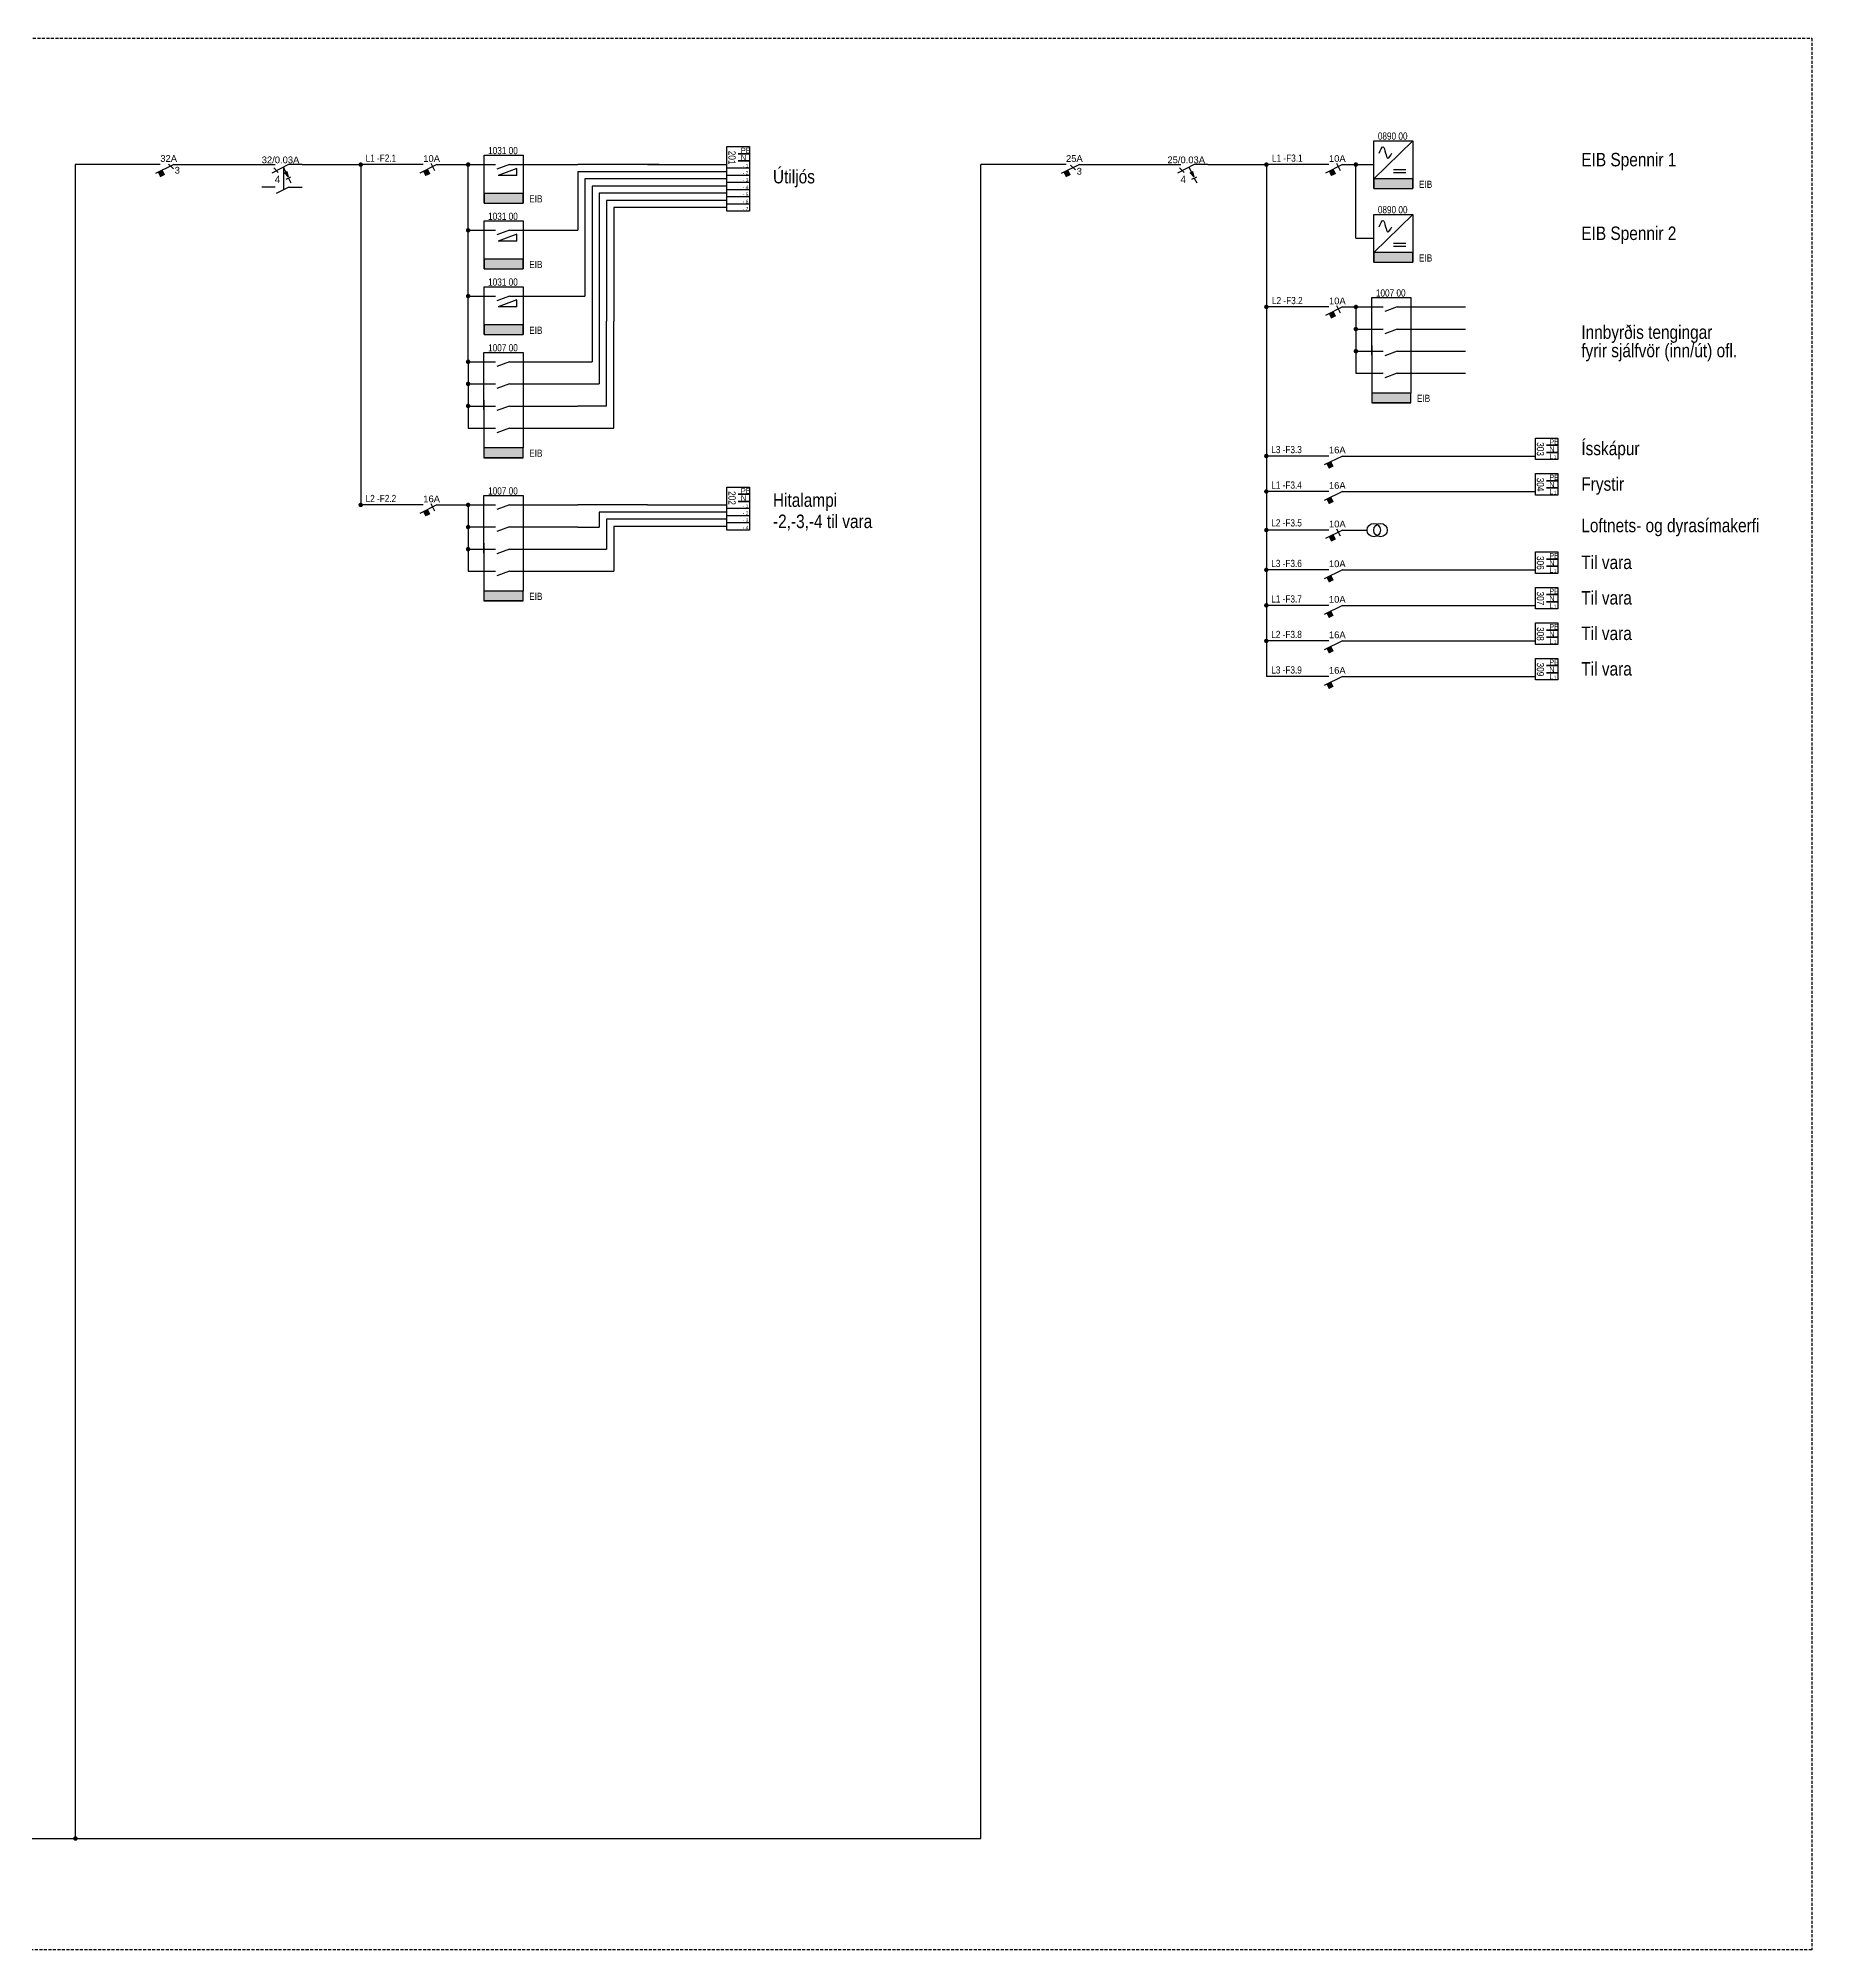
# Model space of a CAD drawing. Header units: millimetres. Extents: x 122681 to 489967, y 7796 to 82317.
# Drawn here: x 242367 to 246110, y 54557 to 58590 of the extents above; entities that cross this region are included whole.
import ezdxf
from ezdxf.enums import TextEntityAlignment as Align

# ---------------------------------------------------------------- set-up
doc = ezdxf.new("R2010")
doc.units = ezdxf.units.MM
doc.linetypes.add('HIDDEN', pattern=[9.525, 6.35, -3.175])
doc.layers.add('R-KLEMMur', color=7, linetype='Continuous')
doc.layers.add('R-LAGS-TEXTI', color=1, linetype='Continuous')
doc.styles.add('Greinamerkingar', font='ARIALN.TTF')
doc.styles.get("Standard").update_dxf_attribs({"font": 'arial.ttf'})
doc.styles.add('texti fyrir einlínumyndir', font='ARIALN.TTF', dxfattribs={"height": 100})

# ---------------------------------------------------------------- blocks, each defined once
blk = doc.blocks.new('214A')
for p, q in [((150, 0), (0, 0)), ((300, 0), (450, 0)), ((301, 0), (111, -94))]:
    blk.add_line(p, q)
at = {"color": 2}
blk.add_line((233, 15), (274, -65), dxfattribs=at)
blk.add_solid([(148, -75), (174, -129), (202, -49), (229, -103)])
for tag, p in [('AMPER', (150, 30)), ('1', (302, -138))]:
    blk.add_attdef(tag, p, '', height=75, dxfattribs=at)
blk = doc.blocks.new('Snerta')
for p, q in [((150, -253), (0, -253)), ((301, -253), (162, -322)), ((300, -253), (450, -253))]:
    blk.add_line(p, q)
at = {"layer": 'R-KLEMMur', "linetype": 'HIDDEN'}
blk.add_line((242, -29), (242, -282), dxfattribs=at)
blk = doc.blocks.new('LEKAST')
for p, q in [((-450, 0), (-300, 0)), ((-150, 0), (-338, -94)), ((0, 0), (-150, 0)), ((-211, -30), (-157, -138)), ((-197, -91), (-171, -77)), ((-157, -138), (-197, -91)), ((-171, -77), (-157, -138))]:
    blk.add_line(p, q)
at = {"color": 1}
blk.add_line((-315, -38), (-265, -88), dxfattribs=at)
at = {"color": 2}
for p, q in [((-177, -164), (-124, -137)), ((-151, -151), (-124, -205))]:
    blk.add_line(p, q, dxfattribs=at)
blk.add_solid([(-157, -138), (-197, -91), (-171, -77)])
blk.add_attdef('MUNUR', (-450, 15), '', height=75, dxfattribs=at)
at = {"color": 1}
blk.add_attdef('NR', (-305, -205), '', height=79.9, dxfattribs=at)
blk = doc.blocks.new('4 x acto 16A')
at = {"layer": 'R-KLEMMur'}
blk.add_hatch(color=256, dxfattribs=at).paths.add_polyline_path([(177, -1069), (613, -1069), (613, -961), (177, -961)])
for p, q in [((0, 0), (304, 0)), ((0, -246), (304, -246)), ((0, -493), (304, -493)), ((0, -739), (304, -739))]:
    blk.add_line(p, q)
for p, q in [((177, -536), (177, 104)), ((177, 104), (613, 104)), ((461, 0), (321, -52)), ((461, 0), (1223, 0)), ((613, 104), (613, -961)), ((461, -246), (321, -298)), ((461, -246), (1223, -246)), ((177, -428), (177, -961)), ((461, -493), (321, -544)), ((461, -493), (1223, -493)), ((461, -739), (321, -791)), ((461, -739), (1223, -739)), ((613, -1069), (177, -1069))]:
    blk.add_line(p, q, dxfattribs=at)
blk.add_lwpolyline([(177, -1069), (613, -1069), (613, -961), (177, -961)], close=True, dxfattribs=at)
at = {"layer": 'R-KLEMMur', "color": 1, "style": 'Greinamerkingar'}
for s, p in [('1007 00', (223, 116)), ('EIB', (681, -1059))]:
    blk.add_text(s, height=80, dxfattribs=at).set_placement(p)
blk = doc.blocks.new('instabus spennir')
at = {"layer": 'R-KLEMMur'}
blk.add_hatch(color=256, dxfattribs=at).paths.add_polyline_path([(0, -266), (436, -266), (436, -159), (0, -159)])
for p, q in [((0, -266), (0, 266)), ((436, 266), (0, -159)), ((0, 266), (436, 266)), ((436, 266), (436, -266)), ((220, -55), (357, -55)), ((220, -87), (357, -87))]:
    blk.add_line(p, q, dxfattribs=at)
blk.add_lwpolyline([(0, -266), (436, -266), (436, -159), (0, -159)], close=True, dxfattribs=at)
blk.add_spline([(60, 129), (104, 197), (131, 129), (156, 70), (201, 129)], degree=3, dxfattribs=at)
at = {"layer": 'R-KLEMMur', "color": 1, "style": 'Greinamerkingar'}
for s, p in [('0890 00', (45, 278)), ('EIB', (504, -260))]:
    blk.add_text(s, height=80, dxfattribs=at).set_placement(p)
blk = doc.blocks.new('707')
blk.add_circle((0, 0), 75)
at = {"color": 2, "flags": 1}
for tag, p in [('HERB', (114, -80)), ('TEG', (106, -198)), ('ANNAÐ', (106, -430)), ('FJOLDI', (114, -312))]:
    blk.add_attdef(tag, p, '', height=80, dxfattribs=at)

msp = doc.modelspace()

# ---------------------------------------------------------------- hatches: boundary and pattern name
at = {"layer": 'R-KLEMMur'}
for points in [[(243307.7, 58242.3), (243390.2, 58242.3), (243390.2, 58262.7), (243307.7, 58262.7)], [(243307.7, 58103.6), (243390.2, 58103.6), (243390.2, 58124), (243307.7, 58124)], [(243307.7, 57964.9), (243390.2, 57964.9), (243390.2, 57985.3), (243307.7, 57985.3)]]:
    msp.add_hatch(color=256, dxfattribs=at).paths.add_polyline_path(points)

# ---------------------------------------------------------------- linework, layer by layer
for p, q in [((242624.6, 58323.4), (242596.2, 58323.4)), ((242653.1, 58323.4), (242614.6, 58304.5)), ((242653, 58323.4), (242681.4, 58323.4)), ((243151.1, 58323.4), (243047.5, 58323.4)), ((243236.3, 58323.4), (243274.1, 58323.4)), ((243274.1, 58323.4), (243331.7, 58323.4)), ((244535.8, 58323.4), (244507.4, 58323.4)), ((244564.3, 58323.4), (244525.8, 58304.5)), ((244564.2, 58323.4), (244592.6, 58323.4)), ((244749.8, 58323.4), (244778.2, 58323.4)), ((244806.6, 58323.4), (244771.1, 58305.6)), ((244835, 58323.4), (244806.6, 58323.4)), ((245062.3, 58323.4), (244958.6, 58323.4)), ((245147.5, 58323.4), (245185.3, 58323.4)), ((244795.1, 58317.7), (244805.3, 58297.4)), ((244797.6, 58306.2), (244802.7, 58308.8)), ((244805.3, 58297.4), (244797.6, 58306.2)), ((244802.7, 58308.8), (244805.3, 58297.4)), ((243274.1, 58184.7), (243331.7, 58184.7)), ((245147.5, 58168), (245185.3, 58168)), ((243274.1, 58046), (243331.7, 58046)), ((245062.3, 58023), (244958.6, 58023)), ((245062.2, 57708.5), (244958.6, 57708.5)), ((245090.6, 57708.5), (245062.2, 57708.5)), ((245119.1, 57708.5), (245080.6, 57689.6)), ((245119, 57708.5), (245147.4, 57708.5)), ((245147.4, 57708.5), (245185.2, 57708.5)), ((245185.2, 57708.5), (245526.3, 57708.5)), ((243151.1, 57605.3), (243047.5, 57605.3)), ((243236.3, 57605.3), (243274.1, 57605.3)), ((245062.2, 57633.6), (244958.6, 57633.6)), ((245090.6, 57633.6), (245062.2, 57633.6)), ((245119.1, 57633.6), (245080.6, 57614.7)), ((245119, 57633.6), (245147.4, 57633.6)), ((245147.4, 57633.6), (245185.2, 57633.6)), ((245185.2, 57633.6), (245526.3, 57633.6)), ((245062.3, 57552.2), (244958.6, 57552.2)), ((245147.5, 57552.2), (245171.1, 57552.2)), ((245062.2, 57468.3), (244958.6, 57468.3)), ((245090.6, 57468.3), (245062.2, 57468.3)), ((245119.1, 57468.3), (245080.6, 57449.3)), ((245119, 57468.3), (245147.4, 57468.3)), ((245147.4, 57468.3), (245185.2, 57468.3)), ((245185.2, 57468.3), (245526.3, 57468.3)), ((245062.2, 57393.4), (244958.6, 57393.4)), ((245090.6, 57393.4), (245062.2, 57393.4)), ((245119.1, 57393.4), (245080.6, 57374.4)), ((245119, 57393.4), (245147.4, 57393.4)), ((245147.4, 57393.4), (245185.2, 57393.4)), ((245185.2, 57393.4), (245526.3, 57393.4)), ((245062.2, 57318.4), (244958.6, 57318.4)), ((245090.6, 57318.4), (245062.2, 57318.4)), ((245119.1, 57318.4), (245080.6, 57299.5)), ((245119, 57318.4), (245147.4, 57318.4)), ((245147.4, 57318.4), (245185.2, 57318.4)), ((245185.2, 57318.4), (245526.3, 57318.4)), ((245062.2, 57243.5), (244958.6, 57243.5)), ((245090.6, 57243.5), (245062.2, 57243.5)), ((245119.1, 57243.5), (245080.6, 57224.6)), ((245119, 57243.5), (245147.4, 57243.5)), ((245147.4, 57243.5), (245185.2, 57243.5)), ((245185.2, 57243.5), (245526.3, 57243.5))]:
    msp.add_line(p, q)
at = {"color": 2}
for p, q in [((242642.1, 58324.2), (242652.2, 58314.4)), ((244545.4, 58322.2), (244555.5, 58312.4)), ((244801.4, 58292.3), (244811.6, 58297.4)), ((244806.5, 58294.9), (244811.6, 58284.7))]:
    msp.add_line(p, q, dxfattribs=at)
at = {"color": 1}
msp.add_line((244775.4, 58316.2), (244784.8, 58306.7), dxfattribs=at)
at = {"color": 0, "linetype": 'Continuous'}
for points in [[(243820.4, 58361.3), (243867.7, 58361.3), (243867.7, 58346.1), (243844.1, 58346.1)], [(243844.1, 58331), (243867.7, 58331), (243867.7, 58315.8), (243820.4, 58315.8), (243820.4, 58361.3)], [(243844.1, 58346.1), (243867.7, 58346.1), (243867.7, 58331), (243844.1, 58331)], [(245526.3, 57746.4), (245573.6, 57746.4), (245573.6, 57731.2), (245549.9, 57731.2)], [(245549.9, 57716.1), (245573.6, 57716.1), (245573.6, 57701), (245526.3, 57701), (245526.3, 57746.4)], [(245549.9, 57731.2), (245573.6, 57731.2), (245573.6, 57716.1), (245549.9, 57716.1)], [(243844.1, 57612.8), (243867.7, 57612.8), (243867.7, 57597.7), (243820.4, 57597.7), (243820.4, 57643.1)], [(243820.4, 57643.1), (243867.7, 57643.1), (243867.7, 57628), (243844.1, 57628)], [(245549.9, 57641.2), (245573.6, 57641.2), (245573.6, 57626), (245526.3, 57626), (245526.3, 57671.5)], [(245526.3, 57671.5), (245573.6, 57671.5), (245573.6, 57656.3), (245549.9, 57656.3)], [(245549.9, 57656.3), (245573.6, 57656.3), (245573.6, 57641.2), (245549.9, 57641.2)], [(243844.1, 57628), (243867.7, 57628), (243867.7, 57612.8), (243844.1, 57612.8)], [(245549.9, 57475.9), (245573.6, 57475.9), (245573.6, 57460.7), (245526.3, 57460.7), (245526.3, 57506.1)], [(245526.3, 57506.1), (245573.6, 57506.1), (245573.6, 57491), (245549.9, 57491)], [(245549.9, 57491), (245573.6, 57491), (245573.6, 57475.9), (245549.9, 57475.9)], [(245526.3, 57431.2), (245573.6, 57431.2), (245573.6, 57416.1), (245549.9, 57416.1)], [(245549.9, 57400.9), (245573.6, 57400.9), (245573.6, 57385.8), (245526.3, 57385.8), (245526.3, 57431.2)], [(245549.9, 57416.1), (245573.6, 57416.1), (245573.6, 57400.9), (245549.9, 57400.9)], [(245549.9, 57326), (245573.6, 57326), (245573.6, 57310.9), (245526.3, 57310.9), (245526.3, 57356.3)], [(245526.3, 57356.3), (245573.6, 57356.3), (245573.6, 57341.2), (245549.9, 57341.2)], [(245549.9, 57341.2), (245573.6, 57341.2), (245573.6, 57326), (245549.9, 57326)], [(245549.9, 57251.1), (245573.6, 57251.1), (245573.6, 57236), (245526.3, 57236), (245526.3, 57281.4)], [(245526.3, 57281.4), (245573.6, 57281.4), (245573.6, 57266.2), (245549.9, 57266.2)], [(245549.9, 57266.2), (245573.6, 57266.2), (245573.6, 57251.1), (245549.9, 57251.1)]]:
    msp.add_lwpolyline(points, dxfattribs=at)
for points in [[(243867.7, 58315.8), (243867.7, 58300.7), (243820.4, 58300.7), (243820.4, 58315.8)], [(243867.7, 58300.7), (243867.7, 58285.6), (243820.4, 58285.6), (243820.4, 58300.7)], [(243867.7, 58285.6), (243867.7, 58270.4), (243820.4, 58270.4), (243820.4, 58285.6)], [(243867.7, 58270.4), (243867.7, 58255.3), (243820.4, 58255.3), (243820.4, 58270.4)], [(243867.7, 58255.3), (243867.7, 58240.2), (243820.4, 58240.2), (243820.4, 58255.3)], [(243867.7, 58240.2), (243867.7, 58225), (243820.4, 58225), (243820.4, 58240.2)], [(243867.7, 57597.7), (243867.7, 57582.6), (243820.4, 57582.6), (243820.4, 57597.7)], [(243867.7, 57582.6), (243867.7, 57567.4), (243820.4, 57567.4), (243820.4, 57582.6)], [(243867.7, 57567.4), (243867.7, 57552.3), (243820.4, 57552.3), (243820.4, 57567.4)]]:
    msp.add_lwpolyline(points)
for points in [[(242619.5, 58306.8), (242624.4, 58296.6), (242629.7, 58311.9), (242634.7, 58301.7)], [(244530.6, 58306.8), (244535.6, 58296.6), (244540.9, 58311.9), (244545.9, 58301.7)], [(244805.3, 58297.4), (244797.6, 58306.2), (244802.7, 58308.8)], [(245085.5, 57691.9), (245090.5, 57681.7), (245095.7, 57697), (245100.7, 57686.8)], [(245085.5, 57617), (245090.5, 57606.8), (245095.7, 57622), (245100.7, 57611.8)], [(245085.5, 57451.7), (245090.5, 57441.5), (245095.7, 57456.7), (245100.7, 57446.5)], [(245085.5, 57376.8), (245090.5, 57366.6), (245095.7, 57381.8), (245100.7, 57371.6)], [(245085.5, 57301.9), (245090.5, 57291.7), (245095.7, 57306.9), (245100.7, 57296.7)], [(245085.5, 57226.9), (245090.5, 57216.7), (245095.7, 57232), (245100.7, 57221.8)]]:
    msp.add_solid(points)
at = {"layer": 'R-KLEMMur'}
for p, q in [((242596.2, 58323.4), (242445.1, 58323.4)), ((242445.1, 58323.4), (242445.1, 54791.5)), ((242681.4, 58323.4), (242838.7, 58323.4)), ((242923.8, 58323.4), (242995.3, 58323.4)), ((242995.3, 58323.4), (243047.5, 58323.4)), ((243047.5, 58323.4), (243047.5, 57605.3)), ((243274.1, 58270.4), (243274.1, 58323.4)), ((243274.1, 58184.7), (243274.1, 58323.4)), ((243307.7, 58242.3), (243307.7, 58343.2)), ((243307.7, 58343.2), (243390.2, 58343.2)), ((243361.4, 58323.4), (243334.9, 58313.6)), ((243361.4, 58323.4), (243505.6, 58323.4)), ((243390.2, 58343.2), (243390.2, 58242.3)), ((243677.4, 58323.4), (243505.6, 58323.4)), ((243652.6, 58323.4), (243820.4, 58323.4)), ((244507.4, 58323.4), (244356.3, 58323.4)), ((244356.3, 54791.5), (244356.3, 58323.4)), ((244592.6, 58323.4), (244749.8, 58323.4)), ((244835, 58323.4), (244906.4, 58323.4)), ((244906.4, 58323.4), (244958.6, 58323.4)), ((244958.6, 58323.4), (244958.6, 57243.5)), ((245147.5, 58168), (245147.5, 58323.4)), ((242624.6, 58309.3), (242629.7, 58311.8)), ((243377.1, 58315.3), (243337.6, 58300.7)), ((243377.1, 58300.7), (243337.6, 58300.7)), ((243377.1, 58300.7), (243377.1, 58315.3)), ((243632.8, 58308.3), (243505.6, 58308.3)), ((243505.6, 58308.3), (243505.6, 58184.7)), ((243820.4, 58293.1), (243520.7, 58293.1)), ((243520.7, 58293.1), (243520.7, 58046)), ((243820.4, 58308.3), (243632.8, 58308.3)), ((244535.8, 58309.3), (244540.9, 58311.8)), ((243820.4, 58278), (243535.8, 58278)), ((243535.8, 58278), (243535.8, 57907.3)), ((243820.4, 58262.9), (243551, 58262.9)), ((243551, 58262.9), (243551, 57993)), ((243566.1, 58247.7), (243566.1, 57993)), ((243820.4, 58247.7), (243566.1, 58247.7)), ((243307.7, 58103.6), (243307.7, 58204.5)), ((243307.7, 58204.5), (243390.2, 58204.5)), ((243390.2, 58204.5), (243390.2, 58103.6)), ((243581.3, 58232.6), (243581.3, 57993)), ((243820.4, 58232.6), (243581.3, 58232.6)), ((243274.1, 58046), (243274.1, 58184.7)), ((243361.4, 58184.7), (243334.9, 58174.9)), ((243377.1, 58176.6), (243337.6, 58162)), ((243377.1, 58162), (243337.6, 58162)), ((243361.4, 58184.7), (243505.6, 58184.7)), ((243377.1, 58162), (243377.1, 58176.6)), ((243274.1, 57907.3), (243274.1, 58046)), ((243307.7, 57964.9), (243307.7, 58065.8)), ((243307.7, 58065.8), (243390.2, 58065.8)), ((243361.4, 58046), (243334.9, 58036.2)), ((243377.1, 58037.9), (243337.6, 58023.3)), ((243361.4, 58046), (243520.7, 58046)), ((243377.1, 58023.3), (243377.1, 58037.9)), ((243390.2, 58065.8), (243390.2, 57964.9)), ((243377.1, 58023.3), (243337.6, 58023.3)), ((245147.5, 58023), (245147.5, 57883.1)), ((243551, 57993), (243551, 57860.7)), ((243566.1, 57814.1), (243566.1, 57993)), ((243581.3, 57767.4), (243581.3, 57993)), ((243274.1, 57907.3), (243274.1, 57767.4)), ((243505.6, 57907.3), (243535.8, 57907.3)), ((243505.6, 57860.7), (243551, 57860.7)), ((243505.6, 57814.1), (243566.1, 57814.1)), ((243505.6, 57767.4), (243581.3, 57767.4)), ((245090.6, 57694.5), (245095.7, 57697)), ((243274.1, 57605.3), (243274.1, 57465.4)), ((243652.6, 57605.3), (243505.6, 57605.3)), ((243652.6, 57605.3), (243820.4, 57605.3)), ((245090.6, 57619.5), (245095.7, 57622)), ((243505.6, 57558.6), (243551, 57558.6)), ((243820.4, 57590.1), (243551, 57590.1)), ((243551, 57590.1), (243551, 57558.6)), ((243820.4, 57575), (243566.1, 57575)), ((243566.1, 57575), (243566.1, 57512)), ((243820.4, 57559.9), (243581.3, 57559.9)), ((243581.3, 57559.9), (243581.3, 57465.4)), ((243505.6, 57512), (243566.1, 57512)), ((243505.6, 57465.4), (243581.3, 57465.4)), ((245090.6, 57454.2), (245095.7, 57456.7)), ((245090.6, 57379.3), (245095.7, 57381.8)), ((245090.6, 57304.4), (245095.7, 57306.9)), ((245090.6, 57229.5), (245095.7, 57232)), ((239268.5, 54791.5), (242445.1, 54791.5)), ((242445.1, 54791.5), (244356.3, 54791.5))]:
    msp.add_line(p, q, dxfattribs=at)
at = {"layer": 'R-KLEMMur', "color": 6, "linetype": 'HIDDEN'}
msp.add_lwpolyline([(238860, 58590), (246109.5, 58590), (246109.5, 54556.8), (238860, 54556.8)], close=True, dxfattribs=at)
at = {"layer": 'R-KLEMMur', "const_width": 4.73}
for points in [[(243045.1, 58323.4, 1), (243049.8, 58323.4, 1)], [(243271.8, 58323.4, 1), (243276.5, 58323.4, 1)], [(244956.3, 58323.4, 1), (244961, 58323.4, 1)], [(245145.1, 58323.4, 1), (245149.8, 58323.4, 1)], [(243271.8, 58184.7, 1), (243276.5, 58184.7, 1)], [(243271.8, 58046, 1), (243276.5, 58046, 1)], [(244956.3, 58023, 1), (244961, 58023, 1)], [(245145.1, 58023, 1), (245149.8, 58023, 1)], [(245145.1, 57976.4, 1), (245149.8, 57976.4, 1)], [(245145.1, 57929.7, 1), (245149.8, 57929.7, 1)], [(243271.8, 57907.3, 1), (243276.5, 57907.3, 1)], [(243271.8, 57860.7, 1), (243276.5, 57860.7, 1)], [(243271.8, 57814.1, 1), (243276.5, 57814.1, 1)], [(244956.2, 57708.5, 1), (244960.9, 57708.5, 1)], [(244956.2, 57633.6, 1), (244960.9, 57633.6, 1)], [(243045.1, 57605.3, 1), (243049.8, 57605.3, 1)], [(243271.8, 57605.3, 1), (243276.5, 57605.3, 1)], [(243271.8, 57558.6, 1), (243276.5, 57558.6, 1)], [(244956.3, 57552.2, 1), (244961, 57552.2, 1)], [(243271.8, 57512, 1), (243276.5, 57512, 1)], [(244956.2, 57468.3, 1), (244960.9, 57468.3, 1)], [(244956.2, 57393.4, 1), (244960.9, 57393.4, 1)], [(244956.2, 57318.4, 1), (244960.9, 57318.4, 1)], [(242443.1, 54791.5, 1), (242447.9, 54791.5, 1)]]:
    msp.add_lwpolyline(points, format="xyb", close=True, dxfattribs=at)
at = {"layer": 'R-KLEMMur'}
for points in [[(243307.7, 58242.3), (243390.2, 58242.3), (243390.2, 58262.7), (243307.7, 58262.7)], [(243307.7, 58103.6), (243390.2, 58103.6), (243390.2, 58124), (243307.7, 58124)], [(243307.7, 57964.9), (243390.2, 57964.9), (243390.2, 57985.3), (243307.7, 57985.3)]]:
    msp.add_lwpolyline(points, close=True, dxfattribs=at)

# ---------------------------------------------------------------- block references
at = {"layer": 'R-KLEMMur', "xscale": 0.1892461962608666, "yscale": 0.1892461962608666, "zscale": 0.1892461962608666}
for name, p in [('instabus spennir', (245185.3, 58323.4)), ('Snerta', (242838.7, 58323.4)), ('instabus spennir', (245185.3, 58168)), ('4 x acto 16A', (245147.5, 58023)), ('4 x acto 16A', (243274.1, 57907.3)), ('4 x acto 16A', (243274.1, 57605.3)), ('707', (245185.3, 57552.2)), ('707', (245199.5, 57552.2))]:
    msp.add_blockref(name, p, dxfattribs=at)
for name, p, values in [('LEKAST', (242923.8, 58323.4), {'NR': '4', 'MUNUR': '32/0.03A'}), ('214A', (243151.1, 58323.4), {'AMPER': '10A'}), ('214A', (245062.3, 58323.4), {'AMPER': '10A'}), ('214A', (245062.3, 58023), {'AMPER': '10A'}), ('214A', (243151.1, 57605.3), {'AMPER': '16A'}), ('214A', (245062.3, 57552.2), {'AMPER': '10A'})]:
    msp.add_blockref(name, p, dxfattribs=at).add_auto_attribs(values)

# ---------------------------------------------------------------- texts
at = {"color": 2}
for tag, p, s in [('32A', (242624.6, 58329.1), '10A'), ('25A', (244535.8, 58329.1), '10A'), ('25/0.03A', (244749.8, 58326.3), '63/0.03A'), ('3', (242654.9, 58304.4), '10A'), ('3', (244558.3, 58302.3), '10A'), ('16A', (245090.6, 57714.2), '10A'), ('16A', (245090.6, 57639.3), '10A'), ('10A', (245090.6, 57474), '10A'), ('10A', (245090.6, 57399), '10A'), ('16A', (245090.6, 57324.1), '10A'), ('16A', (245090.6, 57249.2), '10A')]:
    msp.add_attdef(tag, p, s, height=14.19, dxfattribs=at)
at = {"color": 1}
msp.add_attdef('4', (244777.3, 58284.6), '2', height=15.1, dxfattribs=at)
at = {"layer": 'R-KLEMMur', "color": 1, "style": 'Greinamerkingar'}
for s, p in [('1031 00', (243316.3, 58345.4)), ('EIB', (243403, 58243.6)), ('1031 00', (243316.3, 58206.7)), ('EIB', (243403, 58104.9)), ('1031 00', (243316.3, 58068)), ('EIB', (243403, 57966.2))]:
    msp.add_text(s, height=15.14, dxfattribs=at).set_placement(p)
at = {"layer": 'R-KLEMMur', "style": 'Greinamerkingar'}
for s, height, p in [('EIB Spennir 1', 28.387, (245623.2, 58319.7)), ('Útiljós', 28.39, (243917.4, 58283.8)), ('EIB Spennir 2', 28.387, (245623.2, 58164.3)), ('Innbyrðis tengingar', 28.387, (245623.2, 57955.7)), ('fyrir sjálfvör (inn/út) ofl.', 28.387, (245623.2, 57916.9)), ('Ísskápur', 28.39, (245623.2, 57710.3)), ('Frystir', 28.39, (245623.2, 57635.3)), ('Hitalampi', 28.39, (243917.4, 57601.3)), ('-2,-3,-4 til vara', 28.387, (243917.4, 57556.5)), ('Loftnets- og dyrasímakerfi', 28.387, (245623.2, 57547.8)), ('Til vara', 28.39, (245623.2, 57470)), ('Til vara', 28.39, (245623.2, 57395.1)), ('Til vara', 28.39, (245623.2, 57320.2)), ('Til vara', 28.39, (245623.2, 57245.3))]:
    msp.add_text(s, height=height, dxfattribs=at).set_placement(p)
at = {"layer": 'R-LAGS-TEXTI', "style": 'texti fyrir einlínumyndir'}
for s, height, p in [('PE', 11.35, (243849.7, 58347.6)), ('N', 11.4, (243849.7, 58332.4)), ('- 1', 7.57, (243853.5, 58317.3)), ('- 2', 7.57, (243853.5, 58302.1)), ('- 3', 7.57, (243853.5, 58287)), ('- 4', 7.57, (243853.5, 58271.9)), ('- 5', 7.57, (243853.5, 58256.7)), ('- 6', 7.57, (243853.5, 58241.6)), ('- 7', 7.57, (243853.5, 58226.4)), ('PE', 11.35, (245555.5, 57732.7)), ('N', 11.4, (245555.5, 57717.5)), ('L', 11.4, (245555.5, 57702.4)), ('1', 7.57, (245565.1, 57702.5)), ('PE', 11.35, (243849.7, 57629.4)), ('PE', 11.35, (245555.5, 57657.8)), ('N', 11.4, (245555.5, 57642.6)), ('L', 11.4, (245555.5, 57627.5)), ('1', 7.57, (245565.1, 57627.6)), ('N', 11.4, (243849.7, 57614.3)), ('- 1', 7.57, (243853.5, 57599.1)), ('- 2', 7.57, (243853.5, 57584)), ('- 3', 7.57, (243853.5, 57568.9)), ('- 4', 7.57, (243853.5, 57553.7)), ('PE', 11.35, (245555.5, 57492.4)), ('N', 11.4, (245555.5, 57477.3)), ('L', 11.4, (245555.5, 57462.2)), ('1', 7.57, (245565.1, 57462.3)), ('PE', 11.35, (245555.5, 57417.5)), ('N', 11.4, (245555.5, 57402.4)), ('L', 11.4, (245555.5, 57387.2)), ('1', 7.57, (245565.1, 57387.3)), ('PE', 11.35, (245555.5, 57342.6)), ('N', 11.4, (245555.5, 57327.5)), ('L', 11.4, (245555.5, 57312.3)), ('1', 7.57, (245565.1, 57312.4)), ('PE', 11.35, (245555.5, 57267.7)), ('N', 11.4, (245555.5, 57252.5)), ('L', 11.4, (245555.5, 57237.4)), ('1', 7.57, (245565.1, 57237.5))]:
    msp.add_text(s, height=height, dxfattribs=at).set_placement(p)
for tag, p in [('L1 -F2.1', (243090.1, 58329.5)), ('L1 -F3.1', (245002.8, 58329.5)), ('L2 -F3.2', (245002.8, 58029)), ('L3 -F3.3', (245001.2, 57714.6)), ('L1 -F3.4', (245001.2, 57639.6)), ('L2 -F2.2', (243090.1, 57611.3)), ('L2 -F3.5', (245001.2, 57559.9)), ('L3 -F3.6', (245001.2, 57474.3)), ('L1 -F3.7', (245001.2, 57399.4)), ('L2 -F3.8', (245001.2, 57324.5)), ('L3 -F3.9', (245001.2, 57249.6))]:
    msp.add_attdef(tag, text='-F1', height=15.14, dxfattribs=at).set_placement(p, align=Align.CENTER)
for tag, p in [('201', (243823.5, 58338.1)), ('303', (245529.4, 57723.2)), ('304', (245529.4, 57648.3)), ('202', (243823.5, 57619.9)), ('306', (245529.4, 57483)), ('307', (245529.4, 57408)), ('308', (245529.4, 57333.1)), ('309', (245529.4, 57258.2))]:
    msp.add_attdef(tag, text='101', height=15.14, rotation=270, dxfattribs=at).set_placement(p, align=Align.CENTER)

doc.saveas('drawing.dxf')
